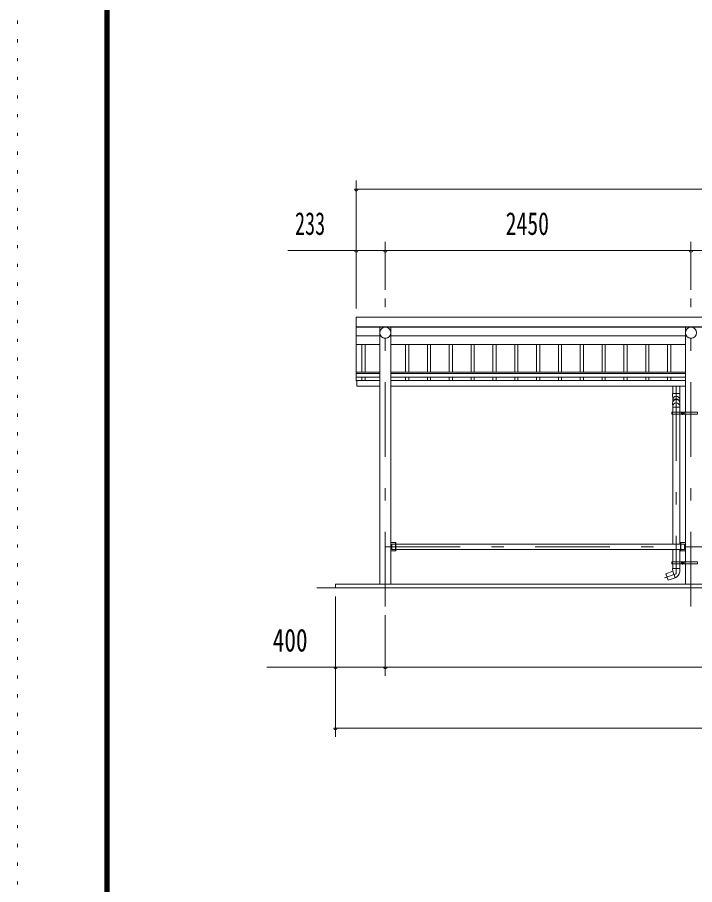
# Model space of a CAD drawing. Units: millimetres, scale not verified. Extents: x -31992 to 32005, y -14700 to 14700.
# Drawn here: x -9575 to -4146, y 748 to 7701 of the extents above; entities that cross this region are included whole.
import ezdxf
from ezdxf.enums import TextEntityAlignment as Align

# ---------------------------------------------------------------- set-up
doc = ezdxf.new("R2010")
doc.units = ezdxf.units.MM
doc.header["$LTSCALE"] = 50
doc.linetypes.add('USER3', pattern=[24, 12, -5, 2, -5])
doc.linetypes.add('USER4', pattern=[3, 0.5, -2.5])
for name, color, linetype, lineweight in [('0-2_1-07BOLD', 7, 'Continuous', 18), ('0-3_1-27CENTER', 3, 'USER3', 18), ('0-4_1-47THIN', 4, 'Continuous', 18), ('0-5_1-57DIM', 3, 'Continuous', 18), ('0-C_F-F1PAPER', 5, 'Continuous', 18), ('0-D_F-E_J_ADD', 5, 'USER4', 18)]:
    doc.layers.add(name, color=color, linetype=linetype, lineweight=lineweight)
doc.styles.add('ＭＳ ゴシック', font='')
doc.styles.get('ＭＳ ゴシック').set_extended_font_data('MS Gothic')

msp = doc.modelspace()

# ---------------------------------------------------------------- linework, layer by layer
at = {"layer": '0-2_1-07BOLD'}
for p, q in [((-6858.06, 5221.4), (3807.94, 5221.4)), ((3807.94, 5217.32), (-6858.06, 5217.32)), ((-6669.61, 5217.32), (-6669.61, 3157.54)), ((-6580.51, 3157.54), (-6580.51, 5217.32)), ((-4219.61, 4535.54), (-4219.61, 5217.32)), ((-6858.06, 5147.84), (-6669.61, 5147.84)), ((-4219.61, 5147.84), (-6580.51, 5147.84)), ((-6669.61, 5078.35), (-6858.06, 5078.35)), ((-6580.51, 5078.35), (-4219.61, 5078.35)), ((-6858.06, 4856.73), (-6669.61, 4856.73)), ((-6669.61, 4846.3), (-6858.06, 4846.3)), ((-6669.61, 4816.69), (-6858.06, 4816.69)), ((-4219.61, 4856.73), (-6580.51, 4856.73)), ((-6580.51, 4846.3), (-4219.61, 4846.3)), ((-4219.61, 4816.69), (-6580.51, 4816.69)), ((-6853.06, 4787.78), (-6858.06, 4787.78)), ((-6580.51, 4790.36), (-4219.61, 4790.36)), ((-4219.61, 4745.36), (-6580.51, 4745.36)), ((-4320.57, 4685.74), (-4320.57, 4745.36)), ((-4265.57, 4745.36), (-4265.57, 4685.74)), ((-4322.17, 4527.54), (-4328.27, 4527.54)), ((-4322.17, 4519.54), (-4322.17, 4535.54)), ((-4320.57, 4576.09), (-4265.57, 4576.09)), ((-4320.57, 3478.89), (-4320.57, 4519.54)), ((-4265.57, 4519.54), (-4265.57, 3478.89)), ((-4263.97, 4535.54), (-4263.97, 4519.54)), ((-4221.22, 4535.54), (-4221.22, 4519.54)), ((-4219.62, 4519.54), (-4219.62, 3335.54)), ((-4219.61, 3386.14), (-4219.61, 4517.54)), ((-6540.51, 3490.54), (-6580.51, 3490.54)), ((-6543.71, 3490.54), (-6543.71, 3424.54)), ((-6540.51, 3424.54), (-6540.51, 3490.54)), ((-4259.61, 3478.89), (-6540.51, 3478.89)), ((-4219.61, 3490.54), (-4259.62, 3490.54)), ((-4259.62, 3490.54), (-4259.62, 3424.54)), ((-4259.61, 3490.54), (-4259.61, 3424.54)), ((-4256.42, 3490.54), (-4256.42, 3424.54)), ((-4256.41, 3424.54), (-4256.41, 3490.54)), ((-4227.57, 3436.19), (-4227.57, 3478.89)), ((-6540.51, 3424.54), (-6580.51, 3424.54)), ((-6540.51, 3436.19), (-4259.61, 3436.19)), ((-4320.57, 3335.54), (-4320.57, 3436.19)), ((-4265.57, 3436.19), (-4265.57, 3335.54)), ((-4259.62, 3424.54), (-4219.61, 3424.54)), ((-4219.61, 3335.54), (-4219.61, 3370.14)), ((-4328.27, 3327.54), (-4322.17, 3327.54)), ((-4322.17, 3319.54), (-4322.17, 3335.54)), ((-4264.07, 3282.63), (-4322.07, 3282.63)), ((-4320.57, 3282.63), (-4320.57, 3319.54)), ((-4264.07, 3282.63), (-4265.83, 3256.84)), ((-4265.57, 3319.54), (-4265.57, 3282.63)), ((-4263.97, 3335.54), (-4263.97, 3319.54)), ((-4221.22, 3335.54), (-4221.22, 3319.54)), ((-4219.62, 3319.54), (-4219.62, 3157.54)), ((-4219.61, 3157.54), (-4219.61, 3319.54)), ((-7175.06, 3127.54), (4124.94, 3127.54))]:
    msp.add_line(p, q, dxfattribs=at)
for points in [[(-6858.06, 4787.78), (-6858.06, 5296.54), (3807.94, 5296.54)], [(-6669.61, 4745.36), (-6853.06, 4745.36), (-6853.06, 4790.36), (-6669.61, 4790.36)], [(-4320.57, 4617.98), (-4320.57, 4636.07), (-4322.57, 4685.74), (-4263.57, 4685.74)], [(-4263.57, 4685.74), (-4265.57, 4636.07), (-4265.57, 4617.97)], [(-4320.57, 4535.54), (-4320.57, 4583.03), (-4322.57, 4608.87)], [(-4263.58, 4609), (-4265.57, 4583.03), (-4265.57, 4535.54)], [(-6543.71, 3478.89), (-6572.56, 3478.89), (-6572.56, 3436.19), (-6543.71, 3436.19)], [(-4256.42, 3436.19), (-4227.56, 3436.19), (-4227.56, 3478.89), (-4256.42, 3478.89)], [(-4322.07, 3282.63), (-4320.57, 3260.63), (-4301.76, 3208.95)], [(-4302.04, 3208.85), (-4358.14, 3188.43), (-4376.95, 3240.11), (-4320.57, 3260.63)], [(3974.94, 3157.54), (-7025.06, 3157.54), (-7025.06, 3127.54)]]:
    msp.add_lwpolyline(points, dxfattribs=at)
for points in [[(-4122.82, 4519.54), (-4328.27, 4519.54), (-4328.27, 4535.54), (-4122.82, 4535.54)], [(-4247.6, 4530.42), (-4247.6, 4524.65), (-4242.6, 4521.77), (-4237.59, 4524.65), (-4237.59, 4530.42), (-4242.6, 4533.31)], [(-4328.27, 3335.54), (-4122.82, 3335.54), (-4122.82, 3319.54), (-4328.27, 3319.54)], [(-4247.6, 3330.43), (-4242.6, 3333.31), (-4237.59, 3330.43), (-4237.59, 3324.65), (-4242.6, 3321.77), (-4247.6, 3324.65)]]:
    msp.add_lwpolyline(points, close=True, dxfattribs=at)
for centre, radius in [((-6625.06, 5172.78), 44.55), ((-4175.06, 5172.78), 44.55), ((-4242.6, 4527.54), 6.25), ((-4242.6, 4527.54), 4.9), ((-4242.6, 3327.54), 6.25), ((-4242.6, 3327.54), 4.9)]:
    msp.add_circle(centre, radius, dxfattribs=at)
for centre, radius, start, end in [((-6625.06, 5172.09), 44.55, 180, 0), ((-4175.06, 5172.09), 44.55, 180, 0), ((-4293.07, 4636.37), 27.55, 3.55867, 176.44133), ((-4293.07, 4607.16), 29.55, 3.56303, 176.43697), ((-4293.07, 4615.67), 27.55, 3.55867, 176.44133), ((-4293.07, 4582.05), 27.55, 3.55867, 176.44133), ((-4320.7, 3260.59), 55, 289.83269, 356.09424)]:
    msp.add_arc(centre, radius, start, end, dxfattribs=at)
at = {"layer": '0-3_1-27CENTER'}
for p, q in [((-6625.06, 2977.54), (-6625.06, 5447.54)), ((-4175.06, 2977.54), (-4175.06, 5447.54)), ((-4293.07, 4745.36), (-4293.07, 3241.38)), ((-4255.1, 4527.54), (-4230.1, 4527.54)), ((-4242.6, 4540.04), (-4242.6, 4515.04)), ((-6625.06, 3457.54), (3574.94, 3457.54)), ((-4242.6, 3315.04), (-4242.6, 3340.04)), ((-4230.1, 3327.54), (-4255.1, 3327.54)), ((-4293.06, 3241.38), (-4386.33, 3207.43))]:
    msp.add_line(p, q, dxfattribs=at)
at = {"layer": '0-4_1-47THIN'}
for p, q in [((-6812.56, 4856.73), (-6812.56, 5078.35)), ((-6787.56, 5078.35), (-6787.56, 4856.73)), ((-6462.55, 5078.35), (-6462.55, 4856.73)), ((-6437.56, 4856.73), (-6437.56, 5078.35)), ((-6287.56, 4856.73), (-6287.56, 5078.35)), ((-6262.55, 5078.35), (-6262.55, 4856.73)), ((-6112.55, 5078.35), (-6112.55, 4856.73)), ((-6087.55, 4856.73), (-6087.55, 5078.35)), ((-5937.55, 4856.73), (-5937.55, 5078.35)), ((-5912.55, 5078.35), (-5912.55, 4856.73)), ((-5762.55, 5078.35), (-5762.55, 4856.73)), ((-5737.55, 4856.73), (-5737.55, 5078.35)), ((-5587.55, 4856.73), (-5587.55, 5078.35)), ((-5562.55, 5078.35), (-5562.55, 4856.73)), ((-5412.55, 5078.35), (-5412.55, 4856.73)), ((-5387.55, 4856.73), (-5387.55, 5078.35)), ((-5237.55, 4856.73), (-5237.55, 5078.35)), ((-5212.55, 5078.35), (-5212.55, 4856.73)), ((-5062.55, 5078.35), (-5062.55, 4856.73)), ((-5037.55, 4856.73), (-5037.55, 5078.35)), ((-4887.55, 4856.73), (-4887.55, 5078.35)), ((-4862.55, 5078.35), (-4862.55, 4856.73)), ((-4712.56, 5078.35), (-4712.56, 4856.73)), ((-4687.55, 4856.73), (-4687.55, 5078.35)), ((-4537.55, 4856.73), (-4537.55, 5078.35)), ((-4512.55, 5078.35), (-4512.55, 4856.73)), ((-4362.56, 5078.35), (-4362.56, 4856.73)), ((-4337.56, 4856.73), (-4337.56, 5078.35)), ((-6812.56, 4790.36), (-6812.56, 4816.69)), ((-6787.56, 4816.69), (-6787.56, 4790.36)), ((-6462.55, 4816.69), (-6462.55, 4790.36)), ((-6437.56, 4790.36), (-6437.56, 4816.69)), ((-6287.56, 4790.36), (-6287.56, 4816.69)), ((-6262.55, 4816.69), (-6262.55, 4790.36)), ((-6112.55, 4816.69), (-6112.55, 4790.36)), ((-6087.55, 4790.36), (-6087.55, 4816.69)), ((-5937.55, 4790.36), (-5937.55, 4816.69)), ((-5912.55, 4816.69), (-5912.55, 4790.36)), ((-5762.55, 4816.69), (-5762.55, 4790.36)), ((-5737.55, 4790.36), (-5737.55, 4816.69)), ((-5587.55, 4790.36), (-5587.55, 4816.69)), ((-5562.55, 4816.69), (-5562.55, 4790.36)), ((-5412.55, 4816.69), (-5412.55, 4790.36)), ((-5387.55, 4790.36), (-5387.55, 4816.69)), ((-5237.55, 4790.36), (-5237.55, 4816.69)), ((-5212.55, 4816.69), (-5212.55, 4790.36)), ((-5062.55, 4816.69), (-5062.55, 4790.36)), ((-5037.55, 4790.36), (-5037.55, 4816.69)), ((-4887.55, 4790.36), (-4887.55, 4816.69)), ((-4862.55, 4816.69), (-4862.55, 4790.36)), ((-4712.56, 4816.69), (-4712.56, 4790.36)), ((-4687.55, 4790.36), (-4687.55, 4816.69)), ((-4537.55, 4790.36), (-4537.55, 4816.69)), ((-4512.55, 4816.69), (-4512.55, 4790.36)), ((-4362.56, 4816.69), (-4362.56, 4790.36)), ((-4337.56, 4790.36), (-4337.56, 4816.69))]:
    msp.add_line(p, q, dxfattribs=at)
at = {"layer": '0-5_1-57DIM'}
for p, q in [((-6858.06, 5366.54), (-6858.06, 6392.54)), ((-6844.06, 6322.54), (-6872.06, 6322.54)), ((-6858.06, 6322.54), (3807.94, 6322.54)), ((-6625.06, 5517.54), (-6625.06, 5902.54)), ((-4175.06, 5517.54), (-4175.06, 5902.54)), ((-6858.06, 5832.54), (-7407.56, 5832.54)), ((-6844.06, 5832.54), (-6872.06, 5832.54)), ((-6858.06, 5832.54), (-6625.06, 5832.54)), ((-6611.06, 5832.54), (-6639.06, 5832.54)), ((-6625.06, 5832.54), (-4175.06, 5832.54)), ((-4161.06, 5832.54), (-4189.06, 5832.54)), ((-4175.06, 5832.54), (-1375.06, 5832.54)), ((-7025.06, 1932.54), (-7025.06, 3057.54)), ((-6625.06, 2907.54), (-6625.06, 2422.54)), ((-7025.06, 2492.54), (-7574.56, 2492.54)), ((-7011.06, 2492.54), (-7039.06, 2492.54)), ((-7025.06, 2492.54), (-6625.06, 2492.54)), ((-6611.06, 2492.54), (-6639.06, 2492.54)), ((-6625.06, 2492.54), (3574.94, 2492.54)), ((-7011.06, 2002.54), (-7039.06, 2002.54)), ((-7025.06, 2002.54), (3974.94, 2002.54))]:
    msp.add_line(p, q, dxfattribs=at)
for centre in [(-6858.06, 6322.54), (-6858.06, 5832.54), (-6625.06, 5832.54), (-4175.06, 5832.54), (-7025.06, 2492.54), (-6625.06, 2492.54), (-7025.06, 2002.54)]:
    msp.add_arc(centre, 14, 180, 0, dxfattribs=at)
at = {"layer": '0-C_F-F1PAPER'}
for points in [[(31305.49, -14000), (-8874.51, -14000), (-8874.51, 14140), (31305.49, 14140)], [(31301.98, -13996.5), (-8871.01, -13996.5), (-8871.01, 14136.5), (31301.98, 14136.5)], [(31298.49, -13993), (31298.49, 14133), (-8867.51, 14133), (-8867.51, -13993)], [(31294.99, -13989.5), (-8864.01, -13989.5), (-8864.01, 14129.5), (31294.99, 14129.5)], [(31291.49, -13986), (31291.49, 14126), (-8860.51, 14126), (-8860.51, -13986)], [(31287.99, -13982.5), (-8857.01, -13982.5), (-8857.01, 14122.5), (31287.99, 14122.5)], [(31284.48, -13979), (31284.48, 14119), (-8853.51, 14119), (-8853.51, -13979)], [(31280.99, -13975.5), (-8850.01, -13975.5), (-8850.01, 14115.5), (31280.99, 14115.5)], [(31277.49, -13972), (-8846.51, -13972), (-8846.51, 14112), (31277.49, 14112)], [(31273.99, -13968.5), (-8843.01, -13968.5), (-8843.01, 14108.5), (31273.99, 14108.5)], [(31270.49, -13965), (31270.49, 14105), (-8839.51, 14105), (-8839.51, -13965)]]:
    msp.add_lwpolyline(points, close=True, dxfattribs=at)
at = {"layer": '0-D_F-E_J_ADD'}
msp.add_lwpolyline([(32005.49, -14700), (-9574.51, -14700), (-9574.51, 14700), (32005.49, 14700)], close=True, dxfattribs=at)

# ---------------------------------------------------------------- texts
at = {"layer": '0-5_1-57DIM', "color": 7, "style": 'ＭＳ ゴシック'}
for s, width, p in [('233', 0.65, (-7349, 5902.54)), ('2450', 0.7, (-5660.47, 5902.54)), ('400', 0.75, (-7527.48, 2562.54))]:
    msp.add_text(s, height=182.3, dxfattribs=dict(at, width=width)).set_placement(p, align=Align.BOTTOM_LEFT)

doc.saveas('drawing.dxf')
